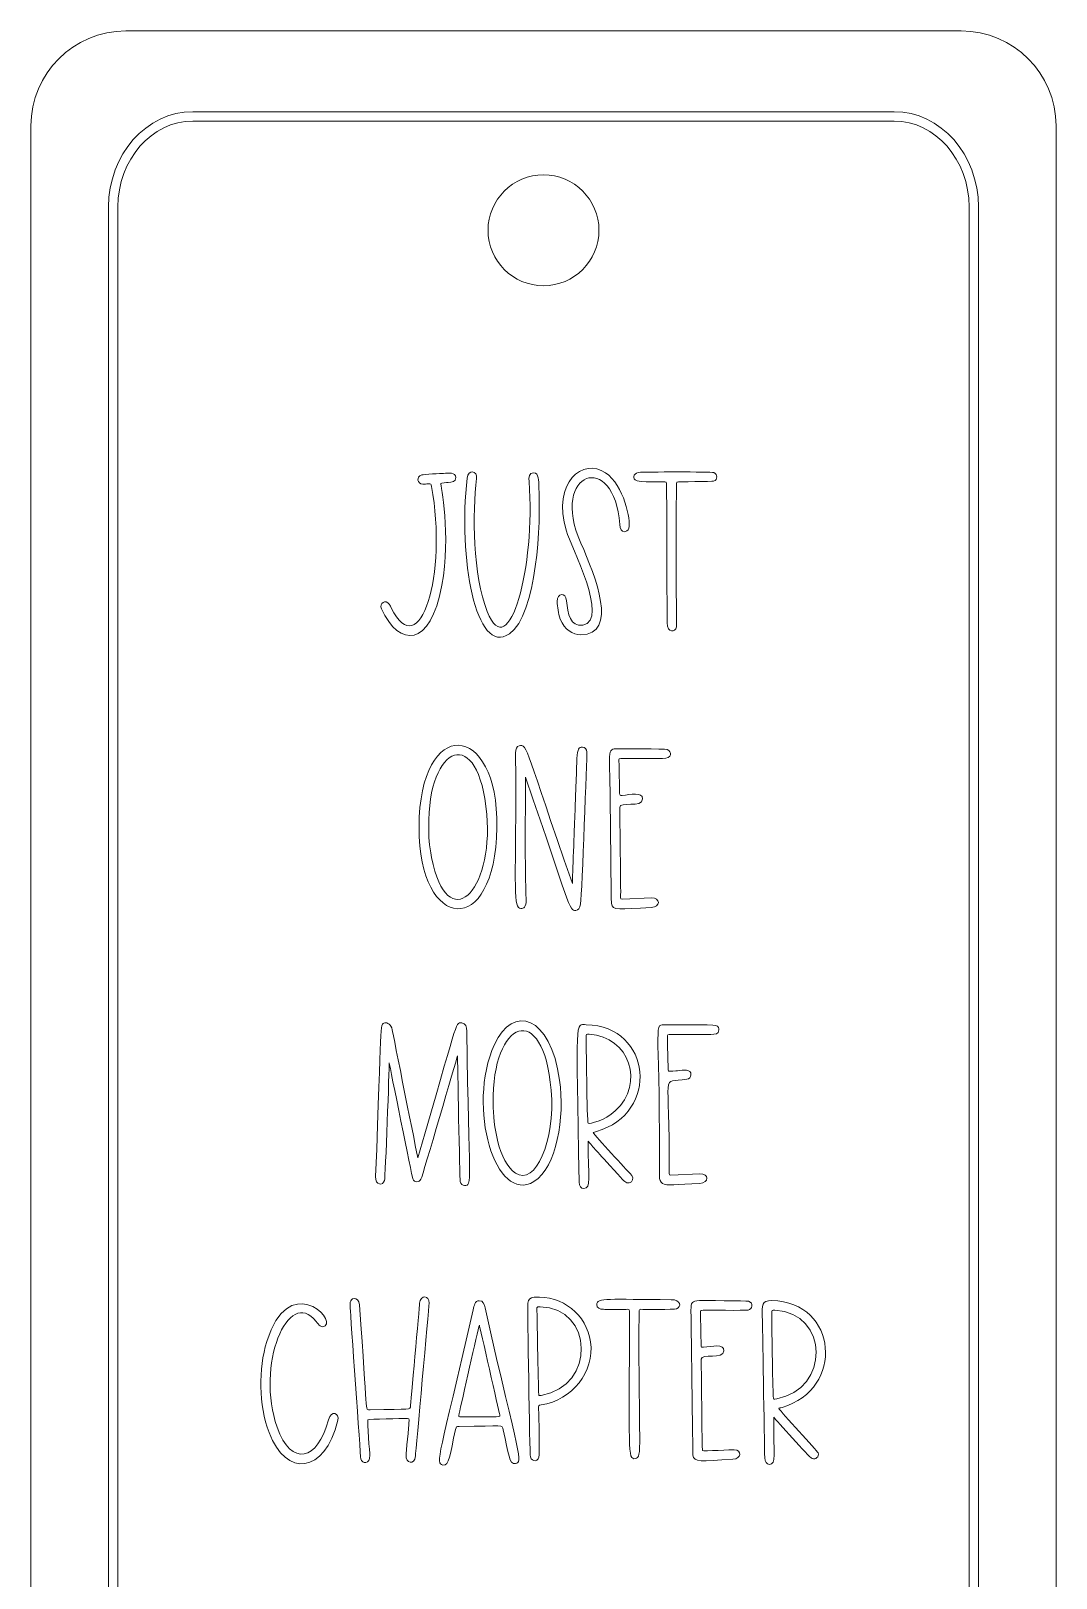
# Model space of a CAD drawing. Header units: inches. Extents: x 186 to 318, y 11 to 493.
# Drawn here: x 186.5 to 317.5, y 295.5 to 493.2 of the extents above; entities that cross this region are included whole.
import ezdxf

# ---------------------------------------------------------------- set-up
doc = ezdxf.new("R2010")
doc.units = ezdxf.units.IN
doc.header["$MEASUREMENT"] = 0
doc.layers.add('_U+0421_U+043B_U+043E_U+0439 1', color=7, linetype='Continuous')

msp = doc.modelspace()

# ---------------------------------------------------------------- linework, layer by layer
at = {"layer": '_U+0421_U+043B_U+043E_U+0439 1', "color": 1, "lineweight": 9, "true_color": 0xff0000}
for points, knots in [([(305.39, 493.2), (305.39, 493.2), (198.61, 493.2), (198.61, 493.2), (191.91, 493.2), (186.48, 487.77), (186.48, 481.07), (186.48, 481.07), (186.48, 22.93), (186.48, 22.93), (186.48, 16.23), (191.91, 10.8), (198.61, 10.8), (198.61, 10.8), (305.39, 10.8), (305.39, 10.8), (312.09, 10.8), (317.52, 16.23), (317.52, 22.93), (317.52, 22.93), (317.52, 481.07), (317.52, 481.07), (317.52, 487.77), (312.09, 493.2), (305.39, 493.2)], [0, 0, 0, 0, 1, 1, 1, 2, 2, 2, 3, 3, 3, 4, 4, 4, 5, 5, 5, 6, 6, 6, 7, 7, 7, 8, 8, 8, 8]), ([(252, 460.64), (248.09, 460.64), (244.91, 463.81), (244.91, 467.72), (244.91, 471.64), (248.09, 474.81), (252, 474.81), (255.91, 474.81), (259.09, 471.64), (259.09, 467.72), (259.09, 463.81), (255.91, 460.64), (252, 460.64)], [0, 0, 0, 0, 1, 1, 1, 2, 2, 2, 3, 3, 3, 4, 4, 4, 4])]:
    msp.add_open_spline(points, degree=3, knots=knots, dxfattribs=at)
at = {"layer": '_U+0421_U+043B_U+043E_U+0439 1', "color": 7, "lineweight": 9, "true_color": 0xffffff}
for points, knots in [([(296.82, 482.88), (296.82, 482.88), (207.18, 482.88), (207.18, 482.88), (201.24, 482.88), (196.4, 477.41), (196.4, 470.7), (196.4, 470.7), (196.4, 33.3), (196.4, 33.3), (196.4, 26.59), (201.24, 21.12), (207.18, 21.12), (207.18, 21.12), (297.72, 21.17), (297.72, 21.17), (303.24, 21.69), (307.6, 26.93), (307.6, 33.3), (307.6, 33.3), (307.6, 470.7), (307.6, 470.7), (307.6, 477.41), (302.77, 482.88), (296.82, 482.88)], [0, 0, 0, 0, 1, 1, 1, 2, 2, 2, 3, 3, 3, 4, 4, 4, 5, 5, 5, 6, 6, 6, 7, 7, 7, 8, 8, 8, 8]), ([(306.4, 227.66), (301.82, 231.87), (295.92, 236.12), (293.84, 237.33), (289.99, 239.58), (285.58, 250.62), (279.95, 247.35), (278.63, 246.58), (277.83, 245.43), (277.59, 243.88), (276.98, 245.47), (276.65, 246.52), (276.49, 247.09), (277.79, 247.62), (283.35, 251.42), (285.76, 256.16), (294.28, 262.68), (290.81, 264.27), (289.84, 262.92), (289, 261.54), (287.71, 261.23), (287.01, 260.96), (287.01, 261.52), (286.97, 262.09), (286.86, 262.66), (288.01, 263.47), (292.18, 266.33), (294.82, 267.06), (299.06, 268.24), (300.75, 273.3), (298.7, 273.13), (298.27, 273.11), (298.01, 272.76), (297.7, 272.33), (295.92, 269.88), (296.32, 271.45), (288.17, 270.06), (288.11, 271.38), (287.79, 272.81), (287.01, 274.26), (284.46, 278.99), (282.06, 283.45), (275, 287.41), (272.63, 289.32), (272.03, 288.05), (272.69, 290.15), (272.88, 290.76), (272.07, 291.24), (271.44, 291.03), (270.95, 290.87), (270.56, 290.37), (270.33, 289.82), (269.59, 291.69), (264.23, 292.52), (261.49, 290.56), (259.91, 289.43), (258.99, 289.81), (256.52, 287.3), (256.31, 289.04), (251.85, 289.8), (252, 286.82), (252.17, 283.39), (247.17, 280.6), (247.41, 276.77), (245.84, 276.22), (244.09, 270.87), (245.05, 269.39), (245.67, 268.42), (246.04, 266.79), (246.12, 266.43), (245.78, 263.14), (246.1, 259.14), (247.3, 256.04), (239.99, 257.9), (225.66, 256.52), (210.43, 246.88), (209.4, 246.23), (207.05, 247.41), (206.62, 246.47), (206.37, 245.92), (206.91, 245.45), (207.4, 245.04), (211.37, 241.71), (225.14, 248.69), (234.37, 245.57), (243.11, 242.63), (253.28, 247.02), (255.05, 247.84), (258.75, 246.15), (262.83, 245.18), (263.69, 244.99), (264.05, 244.57), (264.4, 244.61), (264.94, 244.56), (265.4, 244.53), (265.98, 244.49), (266.58, 244.48), (263.01, 236.02), (265.76, 228.93), (267.44, 229.36), (267.97, 229.5), (268.11, 230.02), (268.42, 231.16), (269.64, 235.65), (270.92, 236.27), (270.63, 243.32), (271.75, 240.97), (273.7, 236.97), (276.09, 232.38), (273.68, 228.54), (276.73, 224.59), (279.8, 225.48), (280.91, 223.52), (282.55, 220.95), (284.33, 218.27), (281.6, 218.93), (278.04, 219.2), (275.24, 219.32), (267.3, 219.69), (266.95, 219.8), (265.9, 222.23), (265.73, 222.62), (265.22, 223.82), (264.35, 223.47), (263.16, 222.99), (263.55, 219.31), (264.09, 217.9), (265.04, 215.4), (274.64, 208.56), (279.78, 209.76), (284.1, 210.75), (288.35, 208.15), (290.2, 209.65), (293.13, 205.44), (290.02, 210.23), (306.4, 184.49), (306.4, 184.49), (306.4, 130.79), (306.4, 130.79), (303.93, 131.98), (299.06, 133.25), (292.74, 129.69), (292.59, 129.85), (292.42, 129.96), (292.22, 130.07), (289.6, 131.51), (289.37, 137.93), (286.21, 139.22), (286.01, 140.73), (285.06, 146.02), (281.72, 148.25), (278.83, 150.18), (277.06, 151.29), (276.02, 150.02), (274.14, 153.23), (270.02, 153.7), (268.92, 153.94), (267.39, 157.28), (261.85, 158.92), (259.35, 157.75), (258.38, 157.3), (257.81, 157.23), (257.36, 157.21), (256.46, 159.67), (252.24, 159.78), (249.26, 156.5), (247.1, 154.12), (245.25, 153.2), (244.56, 152.92), (241.9, 155.42), (239, 157.27), (237.28, 156.27), (235.96, 155.49), (234.74, 159.24), (233.04, 156.72), (232.64, 156.13), (232.64, 154.94), (232.85, 153.51), (231.43, 154.58), (230.47, 151.9), (230.07, 150.12), (227.99, 152.22), (224.43, 149.93), (222.63, 147.85), (220.03, 149.5), (214.59, 148.88), (215.44, 144.49), (215.11, 144.23), (214.74, 143.71), (214.58, 142.7), (214.34, 142.56), (213.22, 142.88), (212.68, 143.04), (211.53, 143.38), (210.54, 143.67), (210.01, 143.07), (209.31, 142.29), (209.92, 141.03), (210.44, 140.24), (209.5, 139.42), (209.75, 139.01), (208.45, 138.26), (206.19, 136.96), (203.43, 137.8), (201.69, 136.43), (199.78, 134.93), (198.88, 131.77), (200.98, 130.53), (201.91, 129.98), (202.43, 129.05), (202.69, 128.43), (201.45, 128.23), (200.06, 127.89), (199.52, 126.38), (199.03, 125.02), (199.38, 124.28), (199.98, 123.76), (199.13, 123.36), (198.34, 122.9), (197.6, 122.38), (197.6, 122.38), (197.6, 139.94), (197.6, 139.94), (197.6, 139.94), (209.8, 163.03), (209.8, 163.03), (210.66, 163.59), (215.75, 166.89), (219.84, 168.64), (222.88, 165.56), (226.3, 166.18), (226.18, 167.72), (226.1, 168.83), (223.95, 168.93), (223.74, 170), (230.32, 172.12), (234.69, 171.74), (240.14, 175.07), (243.96, 177.4), (250.17, 181.2), (250.78, 184.86), (257.67, 186.71), (255.6, 191.42), (253.51, 189.28), (251.37, 187.1), (247.39, 189.09), (240.28, 190.36), (243.61, 192.59), (248.11, 196.78), (250.43, 202.5), (253.91, 211.08), (249.97, 225.93), (245.56, 221.26), (243.18, 225.85), (238.31, 228.7), (233.12, 228.94), (232.78, 230.14), (231.24, 230.35), (230.24, 230.86), (229.43, 231.28), (228.64, 231.21), (228.11, 231.07), (225.4, 237.82), (209.31, 233.49), (207.05, 223.86), (202.61, 220.47), (198.37, 215.25), (197.6, 210.04), (197.6, 210.04), (197.6, 470.7), (197.6, 470.7), (197.6, 476.75), (201.9, 481.68), (207.18, 481.68), (207.18, 481.68), (296.82, 481.68), (296.82, 481.68), (302.1, 481.68), (306.4, 476.75), (306.4, 470.7), (306.4, 470.7), (306.4, 227.66), (306.4, 227.66), (306.4, 227.66), (306.4, 227.66), (306.4, 227.66)], [0, 0, 0, 0, 1, 1, 1, 2, 2, 2, 3, 3, 3, 4, 4, 4, 5, 5, 5, 6, 6, 6, 7, 7, 7, 8, 8, 8, 9, 9, 9, 10, 10, 10, 11, 11, 11, 12, 12, 12, 13, 13, 13, 14, 14, 14, 15, 15, 15, 16, 16, 16, 17, 17, 17, 18, 18, 18, 19, 19, 19, 20, 20, 20, 21, 21, 21, 22, 22, 22, 23, 23, 23, 24, 24, 24, 25, 25, 25, 26, 26, 26, 27, 27, 27, 28, 28, 28, 29, 29, 29, 30, 30, 30, 31, 31, 31, 32, 32, 32, 33, 33, 33, 34, 34, 34, 35, 35, 35, 36, 36, 36, 37, 37, 37, 38, 38, 38, 39, 39, 39, 40, 40, 40, 41, 41, 41, 42, 42, 42, 43, 43, 43, 44, 44, 44, 45, 45, 45, 46, 46, 46, 47, 47, 47, 48, 48, 48, 49, 49, 49, 50, 50, 50, 51, 51, 51, 52, 52, 52, 53, 53, 53, 54, 54, 54, 55, 55, 55, 56, 56, 56, 57, 57, 57, 58, 58, 58, 59, 59, 59, 60, 60, 60, 61, 61, 61, 62, 62, 62, 63, 63, 63, 64, 64, 64, 65, 65, 65, 66, 66, 66, 67, 67, 67, 68, 68, 68, 69, 69, 69, 70, 70, 70, 71, 71, 71, 72, 72, 72, 73, 73, 73, 74, 74, 74, 75, 75, 75, 76, 76, 76, 77, 77, 77, 78, 78, 78, 79, 79, 79, 80, 80, 80, 81, 81, 81, 82, 82, 82, 83, 83, 83, 84, 84, 84, 85, 85, 85, 86, 86, 86, 87, 87, 87, 88, 88, 88, 89, 89, 89, 90, 90, 90, 91, 91, 91, 92, 92, 92, 93, 93, 93, 94, 94, 94, 95, 95, 95, 95]), ([(254.15, 418.04), (253.86, 418.79), (253.79, 419.56), (253.75, 420.28), (253.69, 421.37), (254.85, 421.51), (254.95, 420.36), (255.09, 418.74), (255.42, 416.99), (257.03, 417.27), (260.47, 417.88), (255.49, 427.42), (254.93, 429.28), (253.01, 435.67), (257.13, 438.64), (259.92, 436.74), (262.28, 435.13), (263.2, 430.65), (262.91, 429.65), (262.74, 429.04), (261.84, 428.91), (261.75, 430.11), (261.1, 439.64), (252.7, 437.02), (256.77, 427.75), (258.67, 423.45), (261.62, 416.03), (256.77, 416.03), (255.71, 416.03), (254.69, 416.66), (254.15, 418.04)], [0, 0, 0, 0, 1, 1, 1, 2, 2, 2, 3, 3, 3, 4, 4, 4, 5, 5, 5, 6, 6, 6, 7, 7, 7, 8, 8, 8, 9, 9, 9, 10, 10, 10, 10]), ([(242.24, 436.04), (242.37, 437.27), (243.57, 436.95), (243.45, 436), (242.88, 431.7), (242.99, 423.54), (244.8, 419), (247.62, 411.93), (251, 424.98), (250.15, 435.6), (250.1, 436.16), (250.17, 436.74), (250.73, 436.73), (251.43, 436.72), (251.38, 435.66), (251.41, 434.94), (251.66, 430.35), (251.19, 418.61), (247.64, 416.15), (243.34, 413.17), (241.06, 426.01), (242.24, 436.04)], [0, 0, 0, 0, 1, 1, 1, 2, 2, 2, 3, 3, 3, 4, 4, 4, 5, 5, 5, 6, 6, 6, 7, 7, 7, 7]), ([(231.28, 419.35), (230.94, 420.08), (231.84, 420.62), (232.3, 419.9), (232.39, 419.77), (232.46, 419.62), (232.53, 419.48), (236.21, 412.05), (239.75, 423.88), (237.69, 434.98), (237.62, 435.33), (237.63, 435.33), (237.24, 435.31), (237.02, 435.3), (236.78, 435.29), (236.56, 435.29), (235.87, 435.31), (235.67, 436.22), (236.44, 436.45), (236.66, 436.53), (238.98, 436.64), (239.22, 436.66), (239.92, 436.7), (240.77, 436.83), (240.78, 436.11), (240.78, 435.61), (240.31, 435.5), (239.8, 435.48), (239.68, 435.48), (238.94, 435.44), (238.86, 435.36), (238.86, 435.36), (240.19, 428.71), (239.02, 422.38), (237.53, 414.38), (233.57, 414.35), (231.28, 419.35)], [0, 0, 0, 0, 1, 1, 1, 2, 2, 2, 3, 3, 3, 4, 4, 4, 5, 5, 5, 6, 6, 6, 7, 7, 7, 8, 8, 8, 9, 9, 9, 10, 10, 10, 11, 11, 11, 12, 12, 12, 12]), ([(263.7, 435.82), (263.38, 436.15), (263.51, 436.78), (264.42, 436.81), (264.73, 436.82), (273.44, 436.89), (273.76, 436.75), (274.3, 436.52), (274.28, 435.86), (273.75, 435.66), (273.59, 435.6), (269.09, 435.6), (269.03, 435.55), (268.92, 435.44), (269, 417.21), (268.98, 417.05), (268.89, 416.3), (267.78, 416.2), (267.79, 417.56), (267.79, 417.67), (267.78, 435.47), (267.7, 435.55), (267.59, 435.65), (264.08, 435.43), (263.7, 435.82)], [0, 0, 0, 0, 1, 1, 1, 2, 2, 2, 3, 3, 3, 4, 4, 4, 5, 5, 5, 6, 6, 6, 7, 7, 7, 8, 8, 8, 8]), ([(236.09, 391.42), (236.06, 378.05), (245.82, 377.04), (246.05, 391.38), (246.24, 405.04), (236.12, 405.79), (236.09, 391.42)], [0, 0, 0, 0, 1, 1, 1, 2, 2, 2, 2]), ([(237.34, 391.41), (237.15, 402.14), (243.77, 404.7), (244.75, 393.07), (245.6, 383.11), (239.75, 377.38), (237.69, 387.56), (237.35, 389.2), (237.34, 390.25), (237.34, 391.41)], [0, 0, 0, 0, 1, 1, 1, 2, 2, 2, 3, 3, 3, 3]), ([(249.78, 382.13), (249.81, 381.24), (249.45, 381), (249.11, 381.04), (248.11, 381.16), (248.45, 383.14), (248.46, 397.77), (248.46, 400.88), (248.24, 401.63), (248.9, 401.85), (249.92, 402.19), (249.78, 401.14), (255.69, 384.22), (255.69, 384.22), (255.91, 390.6), (255.99, 392.53), (256.35, 400.84), (256.08, 401.69), (256.97, 401.67), (257.29, 401.66), (257.53, 401.41), (257.54, 401.06), (257.56, 400.55), (256.91, 383.13), (256.75, 381.63), (256.68, 381.07), (256.41, 380.84), (256.13, 380.8), (255.27, 380.66), (255.39, 381.42), (249.68, 397.85), (249.69, 388.8), (249.62, 387.18), (249.78, 382.13)], [0, 0, 0, 0, 1, 1, 1, 2, 2, 2, 3, 3, 3, 4, 4, 4, 5, 5, 5, 6, 6, 6, 7, 7, 7, 8, 8, 8, 9, 9, 9, 10, 10, 10, 11, 11, 11, 11]), ([(261.65, 399.9), (261.67, 398.53), (261.7, 397.14), (261.73, 395.77), (261.74, 395.48), (261.76, 395.48), (262.04, 395.5), (263.11, 395.58), (264.69, 395.99), (264.65, 395.05), (264.6, 393.81), (261.73, 394.81), (261.74, 393.96), (261.76, 392.41), (261.89, 383.69), (261.86, 382.44), (261.86, 382.29), (261.9, 382.24), (262.09, 382.25), (262.09, 382.25), (265.8, 382.4), (265.8, 382.4), (266.97, 382.43), (266.99, 381.24), (265.77, 381.18), (261.67, 380.98), (260.81, 380.7), (260.68, 381.7), (260.66, 381.88), (260.54, 393.35), (260.54, 393.46), (260.49, 401.39), (260.01, 401.47), (261.52, 401.45), (261.82, 401.45), (267.52, 401.47), (267.8, 401.37), (268.43, 401.14), (268.53, 400.19), (267.2, 400.21), (266.13, 400.21), (264.36, 400.22), (262.27, 400.23), (261.55, 400.24), (261.65, 400.14), (261.65, 399.9)], [0, 0, 0, 0, 1, 1, 1, 2, 2, 2, 3, 3, 3, 4, 4, 4, 5, 5, 5, 6, 6, 6, 7, 7, 7, 8, 8, 8, 9, 9, 9, 10, 10, 10, 11, 11, 11, 12, 12, 12, 13, 13, 13, 14, 14, 14, 15, 15, 15, 15]), ([(254.06, 359.1), (252.93, 367.39), (248.09, 368.87), (245.73, 363.65), (242.12, 355.67), (245.89, 343.15), (250.78, 346.15), (253.71, 347.96), (254.72, 354.35), (254.06, 359.1)], [0, 0, 0, 0, 1, 1, 1, 2, 2, 2, 3, 3, 3, 3]), ([(248.44, 347.22), (246.22, 348.7), (245.57, 353.39), (245.57, 356.15), (245.38, 366.86), (251.99, 369.45), (252.98, 357.81), (253.53, 351.29), (250.93, 345.54), (248.44, 347.22)], [0, 0, 0, 0, 1, 1, 1, 2, 2, 2, 3, 3, 3, 3]), ([(230.54, 346.79), (231.32, 366.63), (231.03, 366.24), (231.72, 366.42), (232.04, 366.5), (232.52, 366.25), (232.66, 365.55), (232.71, 365.28), (235.87, 349.44), (235.94, 349.18), (241, 366.5), (240.7, 366.54), (241.55, 366.44), (242.09, 366.37), (242.17, 365.92), (242.18, 365.38), (242.51, 345.78), (242.92, 345.63), (241.92, 345.63), (241.67, 345.63), (241.44, 345.83), (241.36, 346.16), (241.28, 346.47), (241.01, 362), (241.01, 362.22), (240.85, 361.67), (236.58, 346.99), (236.34, 346.47), (236.14, 345.99), (235.49, 346.02), (235.3, 346.48), (235.19, 346.76), (232.34, 360.99), (232.28, 361.3), (232.28, 360.85), (231.81, 346.72), (231.67, 346.27), (231.47, 345.59), (230.5, 345.63), (230.54, 346.79)], [0, 0, 0, 0, 1, 1, 1, 2, 2, 2, 3, 3, 3, 4, 4, 4, 5, 5, 5, 6, 6, 6, 7, 7, 7, 8, 8, 8, 9, 9, 9, 10, 10, 10, 11, 11, 11, 12, 12, 12, 13, 13, 13, 13]), ([(263.23, 346.13), (263.58, 346.46), (263.39, 346.83), (263.08, 347.16), (262.73, 347.54), (258.6, 351.95), (258.36, 352.41), (258.39, 352.44), (258.57, 352.49), (258.77, 352.55), (266.89, 354.86), (265.85, 366.04), (257.47, 366.19), (256.05, 366.2), (256.15, 367.58), (256.56, 346.08), (256.57, 345.59), (256.8, 345.27), (257.15, 345.26), (258.15, 345.26), (257.68, 346.68), (257.71, 351.29), (258.66, 350.21), (258.69, 350.16), (262.11, 346.43), (262.46, 346.05), (262.85, 345.77), (263.23, 346.13)], [0, 0, 0, 0, 1, 1, 1, 2, 2, 2, 3, 3, 3, 4, 4, 4, 5, 5, 5, 6, 6, 6, 7, 7, 7, 8, 8, 8, 9, 9, 9, 9]), ([(274, 366.11), (274.38, 365.97), (274.44, 365.72), (274.43, 365.52), (274.39, 364.99), (273.92, 364.95), (273.4, 364.95), (272.33, 364.95), (270.57, 364.96), (268.47, 364.96), (267.75, 364.98), (267.84, 364.88), (267.85, 364.64), (267.85, 364.52), (267.89, 360.33), (267.98, 360.26), (268.05, 360.19), (269.03, 360.3), (269.13, 360.32), (269.89, 360.39), (270.88, 360.56), (270.85, 359.79), (270.84, 359.48), (270.64, 359.27), (270.32, 359.22), (266.77, 358.67), (268.25, 360.91), (268.06, 347.18), (268.05, 347.01), (268.11, 346.98), (268.28, 346.98), (268.28, 346.98), (272, 347.14), (272, 347.14), (273.17, 347.17), (273.18, 345.98), (271.97, 345.92), (266.07, 345.63), (266.84, 345.1), (266.84, 349.15), (266.83, 366.87), (265.99, 366.22), (267.71, 366.19), (268.01, 366.19), (273.72, 366.21), (274, 366.11)], [0, 0, 0, 0, 1, 1, 1, 2, 2, 2, 3, 3, 3, 4, 4, 4, 5, 5, 5, 6, 6, 6, 7, 7, 7, 8, 8, 8, 9, 9, 9, 10, 10, 10, 11, 11, 11, 12, 12, 12, 13, 13, 13, 14, 14, 14, 15, 15, 15, 15]), ([(257.45, 364.59), (257.46, 364.99), (257.49, 364.99), (257.83, 364.97), (263.04, 364.68), (264.96, 358.7), (261.18, 355.18), (259.83, 353.93), (257.87, 353.48), (257.7, 353.6), (257.56, 353.71), (257.45, 364.41), (257.45, 364.59)], [0, 0, 0, 0, 1, 1, 1, 2, 2, 2, 3, 3, 3, 4, 4, 4, 4]), ([(216.92, 314.07), (215.58, 317.61), (215.54, 322.19), (216.63, 325.71), (219.35, 334.56), (225.47, 328.71), (224.08, 327.72), (223.61, 327.38), (223.3, 327.83), (222.95, 328.27), (219.36, 332.81), (215.17, 322.58), (217.95, 314.74), (219.76, 309.62), (223.14, 310.48), (224.52, 315.7), (224.86, 317.04), (225.95, 316.51), (225.73, 315.64), (223.98, 308.71), (219.11, 308.33), (216.92, 314.07)], [0, 0, 0, 0, 1, 1, 1, 2, 2, 2, 3, 3, 3, 4, 4, 4, 5, 5, 5, 6, 6, 6, 7, 7, 7, 7]), ([(227.29, 329.91), (227.25, 330.49), (227.21, 331.13), (227.79, 331.2), (228.11, 331.24), (228.43, 331.02), (228.48, 330.4), (229.54, 316.07), (229.11, 316.98), (229.86, 316.99), (235.16, 317.1), (234.95, 316.9), (235, 317.48), (234.97, 317.16), (236.14, 330.29), (236.17, 330.6), (236.28, 331.73), (237.41, 331.61), (237.37, 330.62), (237.33, 329.81), (235.69, 311.77), (235.63, 311.09), (235.5, 309.83), (234.32, 310.13), (234.43, 311.18), (234.44, 311.37), (234.79, 315.1), (234.8, 315.29), (234.84, 315.91), (234.87, 315.86), (234.28, 315.87), (234.19, 315.87), (229.61, 315.78), (229.55, 315.71), (229.43, 315.59), (229.79, 311.33), (229.8, 311.16), (229.88, 309.98), (228.77, 310.02), (228.65, 310.71), (228.59, 311.05), (227.33, 329.4), (227.29, 329.91)], [0, 0, 0, 0, 1, 1, 1, 2, 2, 2, 3, 3, 3, 4, 4, 4, 5, 5, 5, 6, 6, 6, 7, 7, 7, 8, 8, 8, 9, 9, 9, 10, 10, 10, 11, 11, 11, 12, 12, 12, 13, 13, 13, 14, 14, 14, 14]), ([(244.53, 329.99), (244.42, 330.48), (244.29, 330.92), (243.79, 330.92), (243.22, 330.92), (243.14, 330.3), (243.01, 329.75), (238.7, 310.89), (238.12, 310.12), (239.12, 309.92), (240, 309.74), (240.01, 311.28), (240.76, 314.46), (240.85, 314.85), (240.85, 314.85), (241.22, 314.85), (247.05, 314.9), (246.68, 315.15), (246.85, 314.42), (247.58, 311.28), (247.59, 309.96), (248.42, 310.12), (249.42, 310.31), (248.97, 310.52), (244.53, 329.99)], [0, 0, 0, 0, 1, 1, 1, 2, 2, 2, 3, 3, 3, 4, 4, 4, 5, 5, 5, 6, 6, 6, 7, 7, 7, 8, 8, 8, 8]), ([(250.82, 331.36), (250.3, 331.32), (250.09, 331.13), (249.98, 330.6), (249.95, 330.45), (250.24, 311.23), (250.32, 310.95), (250.51, 310.25), (251.47, 310.29), (251.46, 311.24), (251.43, 313.19), (251.47, 315.17), (251.37, 317.18), (251.35, 317.5), (251.35, 317.54), (251.71, 317.6), (255.69, 318.23), (258.55, 321.81), (258.01, 325.66), (257.52, 329.16), (254.42, 331.62), (250.82, 331.36)], [0, 0, 0, 0, 1, 1, 1, 2, 2, 2, 3, 3, 3, 4, 4, 4, 5, 5, 5, 6, 6, 6, 7, 7, 7, 7]), ([(268.99, 329.88), (268.74, 329.78), (264.71, 329.81), (264.45, 329.82), (264.27, 329.81), (264.21, 329.77), (264.21, 329.55), (264.11, 312.14), (264.72, 310.88), (263.72, 310.74), (262.72, 310.59), (262.99, 311.76), (262.99, 329.6), (262.99, 329.79), (262.92, 329.8), (262.76, 329.82), (262.56, 329.81), (259.93, 329.81), (259.65, 329.82), (259.2, 329.82), (258.79, 329.97), (258.8, 330.42), (258.81, 331.37), (260.3, 331.06), (268.34, 331.05), (269.59, 331.05), (269.67, 330.15), (268.99, 329.88)], [0, 0, 0, 0, 1, 1, 1, 2, 2, 2, 3, 3, 3, 4, 4, 4, 5, 5, 5, 6, 6, 6, 7, 7, 7, 8, 8, 8, 9, 9, 9, 9]), ([(271.94, 330.93), (272.24, 330.92), (277.94, 330.95), (278.22, 330.85), (278.88, 330.61), (278.73, 329.83), (278.16, 329.72), (277.77, 329.65), (272.79, 329.72), (272.41, 329.7), (272.06, 329.69), (272.06, 329.69), (272.07, 329.38), (272.09, 328.01), (272.11, 326.62), (272.15, 325.25), (272.15, 324.96), (272.18, 324.95), (272.46, 324.97), (273.52, 325.06), (275.11, 325.46), (275.07, 324.53), (275.02, 323.28), (272.15, 324.29), (272.16, 323.43), (272.16, 323.36), (272.27, 311.81), (272.32, 311.76), (272.41, 311.67), (276.24, 311.89), (276.39, 311.88), (277.34, 311.82), (277.38, 310.72), (276.19, 310.66), (272.08, 310.46), (271.22, 310.18), (271.1, 311.18), (271.1, 311.2), (270.85, 329.72), (270.85, 329.72), (270.85, 330.65), (270.96, 330.94), (271.94, 330.93)], [0, 0, 0, 0, 1, 1, 1, 2, 2, 2, 3, 3, 3, 4, 4, 4, 5, 5, 5, 6, 6, 6, 7, 7, 7, 8, 8, 8, 9, 9, 9, 10, 10, 10, 11, 11, 11, 12, 12, 12, 13, 13, 13, 14, 14, 14, 14]), ([(280.28, 310.82), (280.29, 310.33), (280.52, 310.01), (280.87, 310), (281.82, 310), (281.4, 311.21), (281.43, 316.03), (281.72, 315.7), (285.93, 310.93), (286.34, 310.76), (286.8, 310.56), (287.26, 310.99), (287.1, 311.48), (287.02, 311.7), (282.32, 316.7), (282.08, 317.15), (282.12, 317.18), (282.29, 317.23), (282.49, 317.29), (290.51, 319.57), (289.66, 330.78), (281.19, 330.93), (279.83, 330.95), (279.96, 330.4), (279.97, 328.77), (279.98, 328.64), (280.24, 313.02), (280.28, 310.82)], [0, 0, 0, 0, 1, 1, 1, 2, 2, 2, 3, 3, 3, 4, 4, 4, 5, 5, 5, 6, 6, 6, 7, 7, 7, 8, 8, 8, 9, 9, 9, 9]), ([(251.18, 329.07), (251.11, 330.13), (251.02, 330.16), (251.56, 330.15), (258.39, 330.01), (258.74, 320), (251.7, 318.82), (251.64, 318.82), (251.45, 318.78), (251.41, 318.82), (251.34, 318.88), (251.18, 328.97), (251.18, 329.07)], [0, 0, 0, 0, 1, 1, 1, 2, 2, 2, 3, 3, 3, 4, 4, 4, 4]), ([(281.37, 318.72), (281.3, 319.86), (281.17, 328.33), (281.18, 329.33), (281.18, 329.73), (281.22, 329.72), (281.55, 329.71), (288.6, 329.32), (288.54, 319.61), (281.81, 318.38), (281.35, 318.3), (281.39, 318.27), (281.37, 318.72)], [0, 0, 0, 0, 1, 1, 1, 2, 2, 2, 3, 3, 3, 4, 4, 4, 4]), ([(241.51, 316.08), (241.12, 316.08), (241.12, 316.04), (241.22, 316.49), (241.52, 317.85), (243.62, 327.15), (243.8, 327.8), (243.8, 327.78), (246.37, 316.52), (246.37, 316.52), (246.5, 315.88), (246.72, 316.1), (241.51, 316.08)], [0, 0, 0, 0, 1, 1, 1, 2, 2, 2, 3, 3, 3, 4, 4, 4, 4])]:
    msp.add_open_spline(points, degree=3, knots=knots, dxfattribs=at)

doc.saveas('drawing.dxf')
